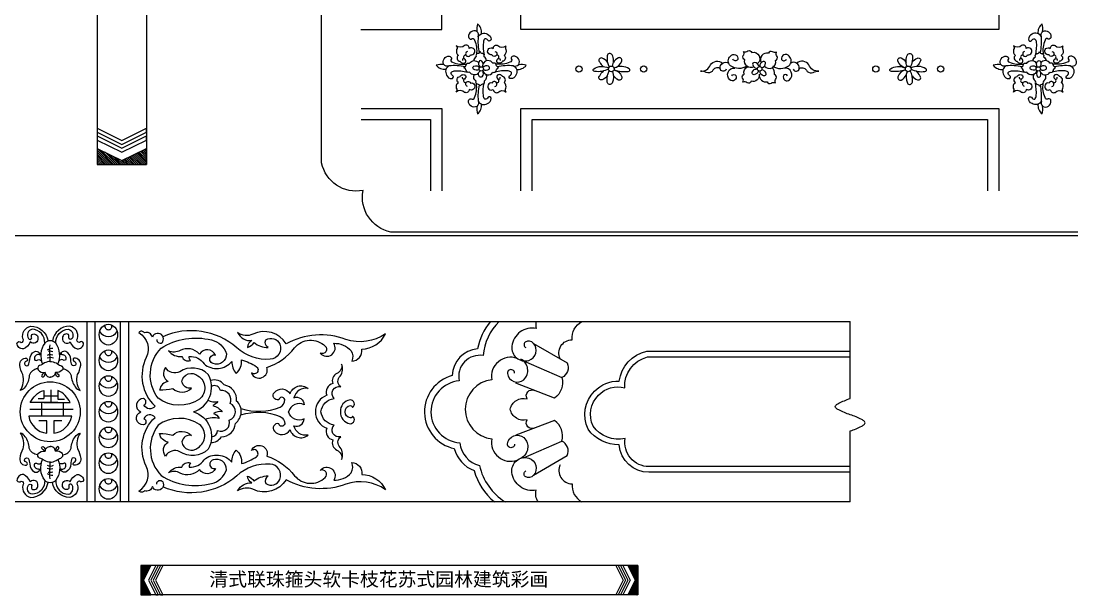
# Model space of a CAD drawing. Extents: x -66030 to 95157, y -13132 to 45879.
# Drawn here: x -38827 to -36497, y 5137 to 6410 of the extents above; entities that cross this region are included whole.
import ezdxf

# ---------------------------------------------------------------- set-up
doc = ezdxf.new("R2010")
doc.units = 0
doc.header["$LTSCALE"] = 100
doc.header["$MEASUREMENT"] = 0
for name, color, linetype in [('3', 11, 'CONTINUOUS'), ('4', 121, 'CONTINUOUS'), ('BH', 21, 'CONTINUOUS'), ('TEXT', 105, 'CONTINUOUS')]:
    doc.layers.add(name, color=color, linetype=linetype)
doc.styles.add('HZ', font='simhei.ttf')

# ---------------------------------------------------------------- blocks, each defined once
blk = doc.blocks.new('A$C7474708E')
at = {"layer": '3'}
for p, q in [((0, 1106.4), (0, 0)), ((0, 1106.4), (0, 1082.4)), ((0, 1106.4), (72.5, 1106.4)), ((72.5, 1106.4), (72.5, 0)), ((72.5, 1106.4), (72.5, 1082.4)), ((0, 1082.4), (36.3, 1100.6)), ((0, 1070), (36.3, 1088.1)), ((36.3, 1100.6), (72.5, 1082.4)), ((36.3, 1088.1), (72.5, 1070)), ((0, 1063.8), (36.3, 1081.9)), ((0, 1058.6), (36.3, 1076.8)), ((36.3, 1081.9), (72.5, 1063.8)), ((36.3, 1076.8), (72.5, 1058.6)), ((0, 1052.4), (36.3, 1070.6)), ((0, 1070), (0, 1063.8)), ((0, 1058.6), (0, 1052.4)), ((36.3, 1070.6), (72.5, 1052.4)), ((72.5, 1070), (72.5, 1063.8)), ((72.5, 1058.6), (72.5, 1052.4)), ((0, 54), (36.3, 35.9)), ((0, 47.8), (36.3, 29.6)), ((36.3, 35.9), (72.5, 54)), ((36.3, 29.6), (72.5, 47.8)), ((72.5, 47.8), (72.5, 54)), ((0, 42.7), (36.3, 24.5)), ((0, 36.4), (36.3, 18.3)), ((36.3, 24.5), (72.5, 42.7)), ((36.3, 18.3), (72.5, 36.4)), ((72.5, 36.4), (72.5, 42.7)), ((0, 24), (36.3, 5.9)), ((36.3, 5.9), (72.5, 24)), ((72.5, 0), (72.5, 24)), ((0, 0), (72.5, 0))]:
    blk.add_line(p, q, dxfattribs=at)
at = {"layer": 'BH'}
for p, q in [((15.8, 1090.3), (0, 1106.2)), ((13.9, 1089.4), (0, 1103.3)), ((17.7, 1091.3), (2.6, 1106.4)), ((19.6, 1092.2), (5.4, 1106.4)), ((21.5, 1093.2), (8.2, 1106.4)), ((23.4, 1094.1), (11.1, 1106.4)), ((25.3, 1095.1), (13.9, 1106.4)), ((27.1, 1096), (16.7, 1106.4)), ((29, 1096.9), (19.5, 1106.4)), ((30.9, 1097.9), (22.4, 1106.4)), ((32.8, 1098.8), (25.2, 1106.4)), ((34.7, 1099.8), (28, 1106.4)), ((37.2, 1100.1), (30.9, 1106.4)), ((42.9, 1097.2), (33.7, 1106.4)), ((48.5, 1094.4), (36.5, 1106.4)), ((54.2, 1091.6), (39.3, 1106.4)), ((59.8, 1088.8), (42.2, 1106.4)), ((65.5, 1085.9), (45, 1106.4)), ((71.2, 1083.1), (47.8, 1106.4)), ((72.5, 1084.6), (50.7, 1106.4)), ((72.5, 1087.4), (53.5, 1106.4)), ((72.5, 1090.2), (56.3, 1106.4)), ((72.5, 1093.1), (59.1, 1106.4)), ((72.5, 1095.9), (62, 1106.4)), ((72.5, 1098.7), (64.8, 1106.4)), ((72.5, 1101.5), (67.6, 1106.4)), ((72.5, 1104.4), (70.5, 1106.4)), ((12.1, 1088.5), (0, 1100.5)), ((10.2, 1087.5), (0, 1097.7)), ((8.3, 1086.6), (0, 1094.9)), ((6.4, 1085.6), (0, 1092)), ((4.5, 1084.7), (0, 1089.2)), ((2.6, 1083.7), (0, 1086.4)), ((0.7, 1082.8), (0, 1083.5)), ((21.3, 0), (0, 21.3)), ((18.4, 0), (0, 18.4)), ((15.6, 0), (0, 15.6)), ((24.1, 0), (0.2, 23.9)), ((26.9, 0), (5.8, 21.1)), ((29.7, 0), (11.5, 18.3)), ((72.2, 0), (56.3, 15.9)), ((72.5, 2.5), (58.2, 16.8)), ((72.5, 5.3), (60.1, 17.8)), ((72.5, 8.2), (61.9, 18.7)), ((72.5, 11), (63.8, 19.7)), ((72.5, 13.8), (65.7, 20.6)), ((72.5, 16.6), (67.6, 21.6)), ((72.5, 19.5), (69.5, 22.5)), ((72.5, 22.3), (71.4, 23.4)), ((12.8, 0), (0, 12.8)), ((9.9, 0), (0, 9.9)), ((7.1, 0), (0, 7.1)), ((4.3, 0), (0, 4.3)), ((1.5, 0), (0, 1.5)), ((32.6, 0), (17.2, 15.4)), ((35.4, 0), (22.8, 12.6)), ((38.2, 0), (28.5, 9.8)), ((41.1, 0), (34.1, 6.9)), ((43.9, 0), (37.4, 6.5)), ((46.7, 0), (39.3, 7.4)), ((49.5, 0), (41.2, 8.3)), ((52.4, 0), (43.1, 9.3)), ((55.2, 0), (45, 10.2)), ((58, 0), (46.9, 11.2)), ((60.9, 0), (48.7, 12.1)), ((63.7, 0), (50.6, 13.1)), ((66.5, 0), (52.5, 14)), ((69.3, 0), (54.4, 14.9))]:
    blk.add_line(p, q, dxfattribs=at)
blk = doc.blocks.new('A$C29B12B84')
at = {"layer": '3'}
for p, q in [((27.6, 0), (27.6, 400)), ((46.8, 0), (46.8, 400)), ((80.4, 0), (80.4, 400)), ((98.4, 0), (98.4, 400)), ((116.4, 0), (116.4, 400)), ((170.4, 0), (170.4, 400)), ((188.4, 0), (188.4, 400)), ((351.5, 0), (351.5, 400)), ((369.5, 0), (369.5, 400)), ((425.9, 0), (425.9, 400)), ((443.9, 0), (443.9, 400)), ((255.8, 235.2), (287, 235.2)), ((271.4, 248.3), (271.4, 220.4)), ((243.3, 229.1), (255.8, 229.1)), ((250.9, 220.4), (250.9, 190.4)), ((287, 228.2), (301.6, 228.2)), ((299.2, 190.4), (299.2, 220.4)), ((224.6, 205.5), (320.8, 205.5))]:
    blk.add_line(p, q, dxfattribs=at)
for points in [[(1245.7, 400, 0.127739), (1217.5, 339.5, 0.387137), (1161.3, 280.3, 0.789792), (1165.8, 118.6, 0.245918), (1209.7, 69.6, 0.148367), (1254.5, 0)], [(1265.1, 400, 0.181422), (1230, 324.5, 0.538841), (1176.8, 268.5, 0.925725), (1178.2, 131.4, 0.325288), (1221.6, 81, 0.200989), (1278.7, 0, 0.154997)], [(1347, 400, 0.137116), (1347.4, 384.7, 0.440767), (1293.6, 345.5, 0.5439), (1330.8, 313.9, 0.541806), (1341.4, 351.7, 0.393209), (1323, 354.6, 0.548222), (1324.5, 342.2, 0.548222)], [(1400.4, 317.4, -0.550493), (1426.9, 359.8, -0.296586), (1448.4, 400, -0.263074)], [(2043.5, 0), (2043.5, 157.5, 0.033865), (2069, 168, 0.043189), (2074.9, 172.2, 0.176583), (2076.7, 175.5, 0.176583), (2074.9, 178.8, 0.043189), (2069, 182.9, 0.033865), (2043.5, 193.5, -0.033865), (2017.9, 204, -0.043189), (2012, 208.2, -0.176583), (2010.2, 211.5, -0.176583), (2012, 214.8, -0.043189), (2017.9, 218.9, -0.033865), (2043.5, 229.5), (2043.5, 400)], [(124, 377.8, 0.262063), (143.4, 366.9, 0.262063), (162.8, 377.8)], [(136.2, 392.5, 0.536696), (143.4, 381.9, 0.536696), (150.5, 392.5, 0.536696)], [(257.6, 352, 0.429117), (229.6, 383, 0.529225), (221.7, 362.8, 0.79362), (228.9, 363.7, -0.200255), (229.3, 371.2, -0.622188), (242.6, 363.6, -0.744071), (225.7, 355.1, -0.220575), (210.3, 339.3, -0.440291), (196.2, 352.3, -0.556038), (205.3, 353.6, 0.630405), (209.4, 362.4, -0.440329), (226.6, 389.8, -0.370499), (265.1, 356.8)], [(282.3, 352, -0.429117), (310.2, 383, -0.529225), (318.2, 362.8, -0.79362), (310.9, 363.7, 0.200255), (310.6, 371.2, 0.622188), (297.3, 363.6, 0.744071), (314.1, 355.1, 0.220575), (329.6, 339.3, 0.440291), (343.7, 352.3, 0.556038), (334.6, 353.6, -0.630405), (330.4, 362.4, 0.440329), (313.3, 389.8, 0.370499), (274.8, 356.8)], [(379.5, 377.8, 0.262063), (398.9, 366.9, 0.262063), (418.3, 377.8)], [(391.8, 392.5, 0.536696), (398.9, 381.9, 0.536696), (406.1, 392.5, 0.536696)], [(506.5, 360.3, 0.819876), (519.4, 355.4, 1.062591), (496.4, 365.8, 0.453533), (478.8, 375.2, 0.506424), (466.5, 375.7, -0.389257), (482.7, 320.4, 0.327183), (502.2, 212.6, -0.576979), (477.6, 214.9, 0.699953), (476.7, 229.3, 0.846325), (470.9, 200)], [(587.5, 200, 0.482992), (619.8, 282.9, 0.360976), (557.4, 288.5, -0.398549), (525.7, 298.1, 0.47577), (531.3, 267.5, 0.327807), (512.5, 248.3, 0.062823), (541.5, 251.8, 0.416762), (582.8, 252.4, -0.425455), (561.9, 266.6, -0.607362), (597.4, 279.6, -0.51848), (601, 228, -0.312274), (509.2, 229.9, -0.370812), (515.8, 341.2, -0.207391), (627.4, 359.2, -0.266853), (660.6, 328.6, -0.536912), (631.2, 306.7, -1.064674), (636.6, 325.6, 0.597046), (600.7, 328.1, 0.341432), (558, 336, -0.261143), (532.1, 335.4, 0.265696), (562, 322.8, 0.42024), (580.7, 313.5, -0.236806), (578.1, 322.6, -0.283937), (610.9, 306.2, 0.41605), (672.6, 311.7, 0.208244), (682.4, 285.2, 0.246434), (693.9, 314.9, -0.08586), (727.1, 299.8, -1.025042), (716.2, 286, 0.976495), (750.1, 298.5, 0.153003), (811.6, 341.7, -0.437242), (879.3, 345.8, -0.876849), (868.6, 330, 0.967348), (898.3, 351.9, -0.223877), (937.1, 335.1, -0.233075), (938.5, 312.4, 0.439628), (960.9, 338.9, 0.279959), (1013.2, 372.9, -0.240315), (925.5, 360.6, 0.218599), (792.9, 350.7, 0.389297), (719.3, 371.9, -0.261638), (685.2, 375.6, 0.316304), (717.2, 357.9, 0.301804), (707.3, 342.7, 0.168095), (721.8, 353.7, 0.177259), (752.9, 342.2, -0.407433), (747.9, 359.3, -0.47974), (778.7, 349.9, -0.529026), (757.6, 316.3, -0.205425), (683.3, 342.1, 0.291348), (519.8, 366.5, 0.291348)], [(286.7, 305.6, 0.268142), (282.3, 352, 0.237864), (269.9, 357.3, 0.237864), (257.6, 352, 0.268142), (253.1, 305.6, 0.268142)], [(136.2, 335.5, 0.536696), (143.4, 324.9, 0.536696), (150.5, 335.5, 0.536696)], [(242.2, 295.5, 0.292665), (223.5, 280.6, -0.154745), (214.5, 255.3, -0.165068), (203.5, 247.2, 0.221171), (209.1, 282.5, -0.090501), (202.5, 303.3, -0.497177), (217.4, 318.6, -0.661436), (217, 312.1, 1.215339), (221.2, 302.9, 0.119685), (224.4, 315.8, -0.284991), (235.6, 333.7, -0.287792), (245.4, 331, -0.73394), (242.3, 327, 0.528652), (236.1, 314.8, 0.359141), (242.2, 315.3, -0.277921), (250.3, 313.2)], [(297.7, 295.5, -0.292665), (316.4, 280.6, 0.154745), (325.4, 255.3, 0.165068), (336.4, 247.2, -0.221171), (330.7, 282.5, 0.090501), (337.4, 303.3, 0.497177), (322.5, 318.6, 0.661436), (322.9, 312.1, -1.215339), (318.7, 302.9, -0.119685), (315.5, 315.8, 0.284991), (304.3, 333.7, 0.287792), (294.5, 331, 0.73394), (297.6, 327, -0.528652), (303.7, 314.8, -0.359141), (297.7, 315.3, 0.277921), (289.6, 313.2)], [(391.8, 335.5, 0.536696), (398.9, 324.9, 0.536696), (406.1, 335.5, 0.536696)], [(2043.5, 65.8), (1597.3, 65.8, -0.392585), (1531.3, 126.7, -0.250704), (1462.4, 161.6, -0.32144), (1476.6, 245.7, -0.221981), (1531.3, 267.7, -0.313446), (1592.3, 334.2), (2043.5, 334.2)], [(124, 320.8, 0.262063), (143.4, 309.9, 0.262063), (162.8, 320.8)], [(270.5, 311.8, 0.107601), (257.1, 308.2, -0.084172), (246.3, 302.6, 0.454155), (243, 292.7, 0.247527), (258.5, 287.4, 0.421808), (270.3, 276.9)], [(269.4, 311.8, -0.107601), (282.8, 308.2, 0.084172), (293.6, 302.6, -0.454155), (296.9, 292.7, -0.247527), (281.4, 287.4, -0.421808), (269.6, 276.9)], [(379.5, 320.8, 0.262063), (398.9, 309.9, 0.262063), (418.3, 320.8)], [(1305.2, 318.3, 0.579255), (1248.9, 271, 0.897655), (1248.9, 140, 0.579255), (1305.2, 92.7)], [(1299.5, 285.7, 1.018481), (1283.5, 284.9, 0.602743), (1319.8, 271.2, 0.51052), (1313.5, 316.9)], [(1416.1, 308.3, -0.406027), (1404, 275.9, -0.31722), (1388.1, 230.2), (1302.5, 263.1)], [(2043.5, 78.5), (1597.3, 78.5, -0.467762), (1544.7, 141.1, -0.300521), (1473.5, 168.1, -0.318035), (1485.7, 236.8, -0.284288), (1543.5, 252.8, -0.363447), (1593.8, 321.5), (2043.5, 321.5)], [(124, 263.8, 0.262063), (143.4, 252.9, 0.262063), (162.8, 263.8)], [(136.2, 278.5, 0.536696), (143.4, 267.9, 0.536696), (150.5, 278.5, 0.536696)], [(379.5, 263.8, 0.262063), (398.9, 252.9, 0.262063), (418.3, 263.8)], [(391.8, 278.5, 0.536696), (398.9, 267.9, 0.536696), (406.1, 278.5, 0.536696)], [(625.8, 131.8, 0.253123), (649.3, 144.3, 0.392353), (680.3, 174.3, 0.467401), (683.1, 223.8, 0.389987), (655.5, 259.5, 0.338839), (625.5, 269.2)], [(627.5, 144.6, 0.362677), (641.1, 158.6, 0.637959), (666.8, 181.6, 0.699215), (668.7, 218.2, 0.588345), (647.1, 247.1, 0.524445), (627.5, 256.1)], [(692.6, 207.1, 0.177123), (779.9, 210.4, 0.29863), (789.8, 227, 0.819128), (776.6, 226.4, -0.737538), (766.8, 243, -0.516646), (801.6, 240.1, -0.533933), (842, 251.5, 0.409536), (810.2, 231.1, -0.5193), (832.9, 215.5, 0.494078), (798.5, 200.1)], [(287, 220.4), (225.8, 220.4, -0.209925), (255.8, 247.5), (255.8, 229.1)], [(255.8, 220.4), (255.8, 220.4), (287, 220.4), (313.9, 220.4, 0.177143), (287, 247.5), (287, 228.2)], [(1344, 163.9, -0.746894), (1327.1, 182.1, -0.419077), (1289.5, 205.5, -0.419077), (1327.1, 228.9, -0.746894), (1344, 247.1)], [(136.2, 221.5, 0.536696), (143.4, 210.9, 0.536696), (150.5, 221.5, 0.536696)], [(391.8, 221.5, 0.536696), (398.9, 210.9, 0.536696), (406.1, 221.5, 0.536696)], [(619.3, 225.7, 0.194313), (641.8, 222.8, -0.072734), (630.3, 213.6, -0.16719), (651.3, 200.1, 0.199275), (631.8, 196, -0.237963), (644.4, 185.4, 0.131856), (613.1, 182.9, 0.131856)], [(124, 206.8, 0.262063), (143.4, 195.9, 0.262063), (162.8, 206.8)], [(295.4, 179.6), (277.7, 179.6), (277.7, 152.5, 0.33313), (317.6, 190.4), (273.1, 190.4), (222.3, 190.4, 0.33313), (262.2, 152.5), (262.2, 179.6), (244.4, 179.6)], [(379.5, 206.8, 0.262063), (398.9, 195.9, 0.262063), (418.3, 206.8)], [(506.5, 39.7, -0.819876), (519.4, 44.6, -1.062591), (496.4, 34.2, -0.453533), (478.8, 24.8, -0.506424), (466.5, 24.3, 0.389257), (482.7, 79.5, -0.327183), (502.2, 187.4, 0.576979), (477.6, 185.1, -0.699953), (476.7, 170.7, -0.846325), (470.9, 200)], [(587.5, 200, -0.482992), (619.8, 117.1, -0.360976), (557.4, 111.5, 0.398549), (525.7, 101.9, -0.47577), (531.3, 132.5, -0.327807), (512.5, 151.7, -0.062823), (541.5, 148.2, -0.416762), (582.8, 147.6, 0.425455), (561.9, 133.4, 0.607362), (597.4, 120.4, 0.51848), (601, 172, 0.312274), (509.2, 170.1, 0.370812), (515.8, 58.8, 0.207391), (627.4, 40.8, 0.266853), (660.6, 71.4, 0.536912), (631.2, 93.3, 1.064674), (636.6, 74.4, -0.597046), (600.7, 71.9, -0.341432), (558, 64, 0.261143), (532.1, 64.6, -0.265696), (562, 77.2, -0.42024), (580.7, 86.5, 0.236806), (578.1, 77.4, 0.283937), (610.9, 93.8, -0.41605), (672.6, 88.3, -0.208244), (682.4, 114.8, -0.246434), (693.9, 85.1, 0.08586), (727.1, 100.2, 1.025042), (716.2, 114, -0.976495), (750.1, 101.5, -0.153003), (811.6, 58.3, 0.437242), (879.3, 54.2, 0.876849), (868.6, 70, -0.967348), (898.3, 48.1, 0.223877), (937.1, 64.9, 0.233075), (938.5, 87.6, -0.439628), (960.9, 61.1, -0.279959), (1013.2, 27.1, 0.240315), (925.5, 39.4, -0.218599), (792.9, 49.3, -0.389297), (719.3, 28.1, 0.261638), (685.2, 24.4, -0.316304), (717.2, 42.1, -0.301804), (707.3, 57.3, -0.168095), (721.8, 46.3, -0.177259), (752.9, 57.8, 0.407433), (747.9, 40.7, 0.47974), (778.7, 50.1, 0.529026), (757.6, 83.7, 0.205425), (683.3, 57.9, -0.291348), (519.8, 33.5, -0.291348)], [(692.6, 192.9, -0.177123), (779.9, 189.6, -0.29863), (789.8, 173, -0.819128), (776.6, 173.6, 0.737538), (766.8, 157, 0.516646), (801.6, 159.9, 0.533933), (842, 148.5, -0.409536), (810.2, 168.9, 0.5193), (832.9, 184.5, -0.494078), (798.5, 199.9)], [(136.2, 164.5, 0.536696), (143.4, 153.9, 0.536696), (150.5, 164.5, 0.536696)], [(391.8, 164.5, 0.536696), (398.9, 153.9, 0.536696), (406.1, 164.5, 0.536696)], [(1416.1, 102.7, 0.406027), (1404, 135.1, 0.31722), (1388.1, 180.8), (1302.5, 147.9)], [(124, 149.8, 0.262063), (143.4, 138.9, 0.262063), (162.8, 149.8)], [(242.2, 104.5, -0.292665), (223.5, 119.4, 0.154745), (214.5, 144.7, 0.165068), (203.5, 152.8, -0.221171), (209.1, 117.5, 0.090501), (202.5, 96.7, 0.497177), (217.4, 81.4, 0.661436), (217, 87.9, -1.215339), (221.2, 97.1, -0.119685), (224.4, 84.2, 0.284991), (235.6, 66.3, 0.287792), (245.4, 69, 0.73394), (242.3, 73, -0.528652), (236.1, 85.2, -0.359141), (242.2, 84.7, 0.277921), (250.3, 86.8)], [(297.7, 104.5, 0.292665), (316.4, 119.4, -0.154745), (325.4, 144.7, -0.165068), (336.4, 152.8, 0.221171), (330.7, 117.5, -0.090501), (337.4, 96.7, -0.497177), (322.5, 81.4, -0.661436), (322.9, 87.9, 1.215339), (318.7, 97.1, 0.119685), (315.5, 84.2, -0.284991), (304.3, 66.3, -0.287792), (294.5, 69, -0.73394), (297.6, 73, 0.528652), (303.7, 85.2, 0.359141), (297.7, 84.7, -0.277921), (289.6, 86.8)], [(379.5, 149.8, 0.262063), (398.9, 138.9, 0.262063), (418.3, 149.8)], [(1299.5, 128.1, -1.018481), (1283.5, 128.9, -0.602743), (1319.8, 142.6, -0.51052), (1313.5, 96.9)], [(270.5, 88.2, -0.107601), (257.1, 91.8, 0.084172), (246.3, 97.4, -0.454155), (243, 107.3, -0.247527), (258.5, 112.6, -0.421808), (270.3, 123.1)], [(269.4, 88.2, 0.107601), (282.8, 91.8, -0.084172), (293.6, 97.4, 0.454155), (296.9, 107.3, 0.247527), (281.4, 112.6, 0.421808), (269.6, 123.1)], [(136.2, 107.5, 0.536696), (143.4, 96.9, 0.536696), (150.5, 107.5, 0.536696)], [(286.7, 94.4, -0.268142), (282.3, 48, -0.237864), (269.9, 42.7, -0.237864), (257.6, 48, -0.268142), (253.1, 94.4, -0.268142)], [(391.8, 107.5, 0.536696), (398.9, 96.9, 0.536696), (406.1, 107.5, 0.536696)], [(1352.6, 0, -0.250567), (1347.4, 26.3, -0.440767), (1293.6, 65.5, -0.5439), (1330.8, 97.2, -0.541806), (1341.4, 59.3, -0.393209), (1323, 56.4, -0.548222), (1324.5, 68.8, -0.548222)], [(124, 92.8, 0.262063), (143.4, 81.9, 0.262063), (162.8, 92.8)], [(379.5, 92.8, 0.262063), (398.9, 81.9, 0.262063), (418.3, 92.8)], [(1400.4, 82.6, 0.550493), (1426.9, 40.2, 0.296586), (1448.4, 0, 0.263074)], [(136.2, 50.5, 0.536696), (143.4, 39.9, 0.536696), (150.5, 50.5, 0.536696)], [(257.6, 48, -0.429117), (229.6, 17, -0.529225), (221.7, 37.2, -0.79362), (228.9, 36.3, 0.200255), (229.3, 28.8, 0.622188), (242.6, 36.4, 0.744071), (225.7, 44.9, 0.220575), (210.3, 60.7, 0.440291), (196.2, 47.7, 0.556038), (205.3, 46.4, -0.630405), (209.4, 37.6, 0.440329), (226.6, 10.2, 0.370499), (265.1, 43.2)], [(282.3, 48, 0.429117), (310.2, 17, 0.529225), (318.2, 37.2, 0.79362), (310.9, 36.3, -0.200255), (310.6, 28.8, -0.622188), (297.3, 36.4, -0.744071), (314.1, 44.9, -0.220575), (329.6, 60.7, -0.440291), (343.7, 47.7, -0.556038), (334.6, 46.4, 0.630405), (330.4, 37.6, -0.440329), (313.3, 10.2, -0.370499), (274.8, 43.2)], [(391.8, 50.5, 0.536696), (398.9, 39.9, 0.536696), (406.1, 50.5, 0.536696)], [(124, 35.8, 0.262063), (143.4, 24.9, 0.262063), (162.8, 35.8)], [(379.5, 35.8, 0.262063), (398.9, 24.9, 0.262063), (418.3, 35.8)]]:
    blk.add_lwpolyline(points, format="xyb", dxfattribs=at)
for points in [[(1341.4, 351.7), (1416.1, 308.3)], [(245.5, 327), (248.9, 327.1)], [(246.2, 330.3), (248.9, 329.8)], [(293.6, 330.3), (291, 329.8)], [(294.3, 327), (291, 327.1)], [(1318.9, 312.8), (1404, 275.9)], [(1318.9, 98.2), (1404, 135.1)], [(1341.4, 59.3), (1416.1, 102.7)], [(245.5, 73), (248.9, 72.9)], [(246.2, 69.7), (248.9, 70.2)], [(294.3, 73), (291, 72.9)], [(293.6, 69.7), (291, 70.2)]]:
    blk.add_lwpolyline(points, dxfattribs=at)
for points in [[(870.2, 200, -0.351662), (899.1, 229.4, -0.774031), (914.1, 255.3, -0.484483), (912.9, 279, 0.257724), (915.8, 305.9, -0.35136), (905.4, 285, 0.408034), (896.6, 262.4, 0.477975), (883.2, 236.5, 0.324811), (857.8, 200, 0.324811), (883.2, 163.5, 0.477975), (896.6, 137.6, 0.408034), (905.4, 115, -0.35136), (915.8, 94.1, 0.257724), (912.9, 121, -0.484483), (914.1, 144.7, -0.774031), (899.1, 170.6, -0.351662)], [(251, 281.4, 0.607047), (253.9, 277.3, 0.321718), (258.5, 287.4, 0.091551)], [(288.9, 281.4, -0.607047), (286, 277.3, -0.321718), (281.4, 287.4, -0.091551)], [(923.5, 200, -0.389635), (935.3, 213.8, -0.281742), (940.2, 209.7, 0.751904), (934.6, 226.4, 0.378482), (913.2, 200, 0.378482), (934.6, 173.6, 0.751904), (940.2, 190.3, -0.281742), (935.3, 186.2, -0.389635)], [(251, 118.6, -0.607047), (253.9, 122.7, -0.321718), (258.5, 112.6, -0.091551)], [(288.9, 118.6, 0.607047), (286, 122.7, 0.321718), (281.4, 112.6, 0.091551)]]:
    blk.add_lwpolyline(points, format="xyb", close=True, dxfattribs=at)
blk.add_circle((269.9, 200), 66.5, dxfattribs=at)
for centre, radius, start, end in [((274.8, 321), 19.5, 86.6293, 127.7497), ((270, 311.4), 15.1, 69.2819, 116.5861), ((268.9, 314.2), 19.9, 70.9898, 100.2338), ((561.3, 334.6), 292.8, 177.2674, 184.1591), ((270.2, 303.9), 16.5, 63.6983, 116.3017), ((270.2, 96.1), 16.5, 243.6983, 296.3017), ((270, 88.6), 15.1, 243.4139, 290.7181), ((561.3, 65.4), 292.8, 175.8409, 182.7326), ((274.8, 78.9), 19.5, 232.2503, 273.3707), ((268.9, 85.8), 19.9, 259.7662, 289.0102)]:
    blk.add_arc(centre, radius, start, end, dxfattribs=at)
for centre in [(143.4, 371), (398.9, 371), (143.4, 314), (398.9, 314), (143.4, 257), (398.9, 257), (143.4, 200), (398.9, 200), (143.4, 143), (398.9, 143), (143.4, 86), (398.9, 86), (143.4, 29), (398.9, 29)]:
    blk.add_ellipse(centre, major_axis=(0, 23), ratio=0.884477, dxfattribs=at)
at = {"layer": '4'}
blk.add_lwpolyline([(2043.5, 0), (0, 0), (0, 400), (2043.5, 400)], dxfattribs=at)
blk = doc.blocks.new('A$C4CCE1407')
at = {"layer": '3'}
for p, q in [((0, 65.3), (0, 0)), ((1101.2, 65.3), (0, 65.3)), ((21.6, 65.3), (5.3, 32.6)), ((32.8, 65.3), (16.5, 32.6)), ((38.4, 65.3), (22.1, 32.6)), ((43, 65.3), (26.7, 32.6)), ((48.6, 65.3), (32.3, 32.6)), ((1058.2, 65.3), (1052.6, 65.3)), ((1052.6, 65.3), (1068.9, 32.6)), ((1058.2, 65.3), (1074.5, 32.6)), ((1068.4, 65.3), (1062.8, 65.3)), ((1062.8, 65.3), (1079.1, 32.6)), ((1068.4, 65.3), (1084.7, 32.6)), ((1101.2, 65.3), (1079.6, 65.3)), ((1079.6, 65.3), (1095.9, 32.6)), ((1101.2, 65.3), (1101.2, 0)), ((5.3, 32.6), (21.6, 0)), ((16.5, 32.6), (32.8, 0)), ((22.1, 32.6), (38.4, 0)), ((26.7, 32.6), (43, 0)), ((32.3, 32.6), (48.6, 0)), ((1068.9, 32.6), (1052.6, 0)), ((1074.5, 32.6), (1058.2, 0)), ((1079.1, 32.6), (1062.8, 0)), ((1084.7, 32.6), (1068.4, 0)), ((1095.9, 32.6), (1079.6, 0)), ((0, 0), (21.6, 0)), ((1101.2, 0), (0, 0)), ((32.8, 0), (38.4, 0)), ((43, 0), (48.6, 0)), ((1058.2, 0), (1052.6, 0)), ((1068.4, 0), (1062.8, 0)), ((1101.2, 0), (1079.6, 0))]:
    blk.add_line(p, q, dxfattribs=at)
at = {"layer": 'BH'}
for p, q in [((0, 63.9), (1.3, 65.3)), ((0, 58.8), (6.4, 65.3)), ((0, 61.4), (3.9, 65.3)), ((0, 56.3), (9, 65.3)), ((0, 53.8), (11.5, 65.3)), ((0, 51.2), (14, 65.3)), ((0, 48.7), (16.6, 65.3)), ((0, 46.1), (19.1, 65.3)), ((0, 43.6), (21.5, 65.1)), ((0, 41), (19, 60)), ((0, 38.5), (16.4, 54.9)), ((0, 35.9), (13.9, 49.8)), ((1080, 64.6), (1080.6, 65.3)), ((1080.8, 62.9), (1083.2, 65.3)), ((1081.7, 61.2), (1085.7, 65.3)), ((1082.5, 59.5), (1088.3, 65.3)), ((1083.3, 57.8), (1090.8, 65.3)), ((1084.2, 56.1), (1093.4, 65.3)), ((1085, 54.4), (1095.9, 65.3)), ((1085.9, 52.7), (1098.4, 65.3)), ((1086.7, 51), (1101, 65.3)), ((1087.6, 49.3), (1101.2, 62.9)), ((1088.4, 47.6), (1101.2, 60.4)), ((1089.3, 45.9), (1101.2, 57.8)), ((1090.1, 44.2), (1101.2, 55.3)), ((1091, 42.5), (1101.2, 52.8)), ((1091.8, 40.8), (1101.2, 50.2)), ((1092.7, 39.1), (1101.2, 47.7)), ((0, 33.4), (11.3, 44.7)), ((0, 30.8), (8.8, 39.6)), ((0, 28.3), (6.2, 34.5)), ((0, 25.7), (5.8, 31.6)), ((0, 23.2), (6.7, 29.9)), ((0, 20.7), (7.5, 28.2)), ((0, 18.1), (8.4, 26.5)), ((0, 15.6), (9.2, 24.8)), ((1082.8, 6.3), (1101.2, 24.8)), ((1085.3, 11.4), (1101.2, 27.3)), ((1087.9, 16.5), (1101.2, 29.8)), ((1090.4, 21.6), (1101.2, 32.4)), ((1093, 26.7), (1101.2, 34.9)), ((1093.5, 37.4), (1101.2, 45.1)), ((1094.4, 35.7), (1101.2, 42.6)), ((1095.2, 34), (1101.2, 40)), ((1095.5, 31.8), (1101.2, 37.5)), ((0, 13), (10.1, 23.1)), ((0, 10.5), (10.9, 21.4)), ((0, 7.9), (11.8, 19.7)), ((0, 5.4), (12.6, 18)), ((0, 2.8), (13.5, 16.3)), ((0, 0.3), (14.3, 14.6)), ((2.3, 0), (15.2, 12.9)), ((4.8, 0), (16, 11.2)), ((7.3, 0), (16.8, 9.5)), ((9.9, 0), (17.7, 7.8)), ((12.4, 0), (18.5, 6.1)), ((15, 0), (19.4, 4.4)), ((17.5, 0), (20.2, 2.7)), ((20.1, 0), (21.1, 1)), ((1080.2, 1.2), (1101.2, 22.2)), ((1081.6, 0), (1101.2, 19.7)), ((1084.1, 0), (1101.2, 17.1)), ((1086.7, 0), (1101.2, 14.6)), ((1089.2, 0), (1101.2, 12)), ((1091.7, 0), (1101.2, 9.5)), ((1094.3, 0), (1101.2, 6.9)), ((1096.8, 0), (1101.2, 4.4)), ((1099.4, 0), (1101.2, 1.8))]:
    blk.add_line(p, q, dxfattribs=at)

msp = doc.modelspace()

# ---------------------------------------------------------------- linework, layer by layer
at = {"layer": '3', "color": 2}
msp.add_line((-61048.5, 5934.5), (9054, 5934.5), dxfattribs=at)
at = {"layer": '4'}
msp.add_lwpolyline([(-38160.2, 7747.3, -0.410539), (-38068.2, 7808.7, -0.410539), (-38006.8, 7900.8), (-36370.6, 7900.8, -0.410539), (-36309.2, 7808.7, -0.410539), (-36217.2, 7747.3), (-36217.2, 6095.6, -0.410539), (-36309.2, 6034.3, -0.410539), (-36370.6, 5942.2), (-38006.8, 5942.2, -0.410539), (-38068.2, 6034.3, -0.410539), (-38160.2, 6095.6)], format="xyb", close=True, dxfattribs=at)
for points in [[(-37813, 6375.1, 0.311733), (-37816.1, 6387.2, 0.590459), (-37834.3, 6374.9, 0.487915), (-37828.4, 6370.1, -0.693909), (-37821.2, 6367.5, -0.148721), (-37817.1, 6336.4)], [(-36564.4, 6375.1, -0.311733), (-36561.3, 6387.2, -0.590459), (-36543.2, 6374.9, -0.487915), (-36549.1, 6370.1, 0.693909), (-36556.2, 6367.5, 0.148721), (-36560.3, 6336.4)], [(-37813, 6375.1, -0.443233), (-37792.4, 6380.8, -0.304811), (-37784.6, 6369.5, -0.686141), (-37791.2, 6366.7, 0.353685), (-37798.2, 6370.9, 0.146626), (-37801.6, 6363.7, 0.059944), (-37800, 6335.1, 0.087935)], [(-36564.4, 6375.1, 0.443233), (-36585, 6380.8, 0.304811), (-36592.9, 6369.5, 0.686141), (-36586.2, 6366.7, -0.353685), (-36579.2, 6370.9, -0.146626), (-36575.8, 6363.7, -0.059944), (-36577.5, 6335.1, -0.087935)], [(-37836.5, 6342.8, 1.636546), (-37830, 6335.2, 1.548823), (-37832.8, 6349.3, 0.546357), (-37843.2, 6356, -0.393377), (-37861.5, 6355.3, -0.373311), (-37860.9, 6346.9, 0.306577), (-37857, 6333.9, 0.690648), (-37853.1, 6320.9, 0.502489), (-37841.4, 6318.3, 0.393033), (-37843.2, 6326.4, 0.704198), (-37847.9, 6322.2)], [(-37794.6, 6321.8, 0.258778), (-37800, 6331, 0.45718), (-37803.1, 6337.8, -0.30571), (-37808.8, 6342.3, -0.30571), (-37814.6, 6337.8, 0.45718), (-37817.6, 6331, 0.247618), (-37823, 6322.2, 0.247618)], [(-37775.9, 6342.8, -1.636546), (-37782.4, 6335.2, -1.548823), (-37779.6, 6349.3, -0.546357), (-37769.2, 6356, 0.393377), (-37751, 6355.3, 0.373311), (-37751.5, 6346.9, -0.306577), (-37755.4, 6333.9, -0.690648), (-37759.3, 6320.9, -0.502489), (-37771, 6318.3, -0.393033), (-37769.2, 6326.4, -0.704198), (-37764.5, 6322.2)], [(-37515.3, 6309.5, 0.203229), (-37516, 6335.2, 0.731757), (-37527, 6333.1, 0.164865), (-37522.3, 6308.1, 0.164865)], [(-37201.9, 6308.3, -0.646387), (-37222.1, 6324.3, -0.45718), (-37225.6, 6333.3, 0.30571), (-37224.5, 6342.6, 0.30571), (-37215.2, 6343.8, -0.45718), (-37206.2, 6340.4, -0.827549), (-37194.3, 6315.3)], [(-37178.5, 6310.3, 0.804392), (-37153.8, 6322.6, 0.45718), (-37150.3, 6331.6, -0.30571), (-37151.4, 6340.9, -0.30571), (-37160.7, 6342.1, 0.45718), (-37169.7, 6338.7, 0.666811), (-37185.5, 6317.9, 0.620964)], [(-36862.1, 6309.5, -0.203229), (-36861.5, 6335.2, -0.731757), (-36850.5, 6333.1, -0.164865), (-36855.1, 6308.1, -0.164865)], [(-36601.5, 6342.8, 1.636546), (-36595, 6335.2, 1.548823), (-36597.8, 6349.3, 0.546357), (-36608.2, 6356, -0.393377), (-36626.5, 6355.3, -0.373311), (-36625.9, 6346.9, 0.306577), (-36622, 6333.9, 0.690648), (-36618.1, 6320.9, 0.502489), (-36606.4, 6318.3, 0.393033), (-36608.2, 6326.4, 0.704198), (-36612.9, 6322.2)], [(-36582.8, 6321.8, -0.258778), (-36577.4, 6331, -0.45718), (-36574.4, 6337.8, 0.30571), (-36568.6, 6342.3, 0.30571), (-36562.9, 6337.8, -0.45718), (-36559.8, 6331, -0.247618), (-36554.4, 6322.2, -0.247618)], [(-36540.9, 6342.8, -1.636546), (-36547.4, 6335.2, -1.548823), (-36544.6, 6349.3, -0.546357), (-36534.2, 6356, 0.393377), (-36516, 6355.3, 0.373311), (-36516.5, 6346.9, -0.306577), (-36520.4, 6333.9, -0.690648), (-36524.3, 6320.9, -0.502489), (-36536, 6318.3, -0.393033), (-36534.2, 6326.4, -0.704198), (-36529.5, 6322.2)], [(-37877.4, 6310.7, -0.311733), (-37889.5, 6313.8, -0.590459), (-37877.2, 6332, -0.487915), (-37872.4, 6326.1, 0.693909), (-37869.8, 6318.9, 0.148721), (-37838.6, 6314.8)], [(-37811.7, 6295.6, -0.533974), (-37832, 6296.7, -0.45718), (-37839.6, 6300.1, 0.30571), (-37844.6, 6306.5, 0.30571), (-37839.6, 6312.9, -0.45718), (-37832, 6316.3, -0.526683), (-37811.9, 6317.7, -0.526683)], [(-37803.8, 6308.1, 0.300325), (-37804.7, 6321.1, 0.533403), (-37810.9, 6320.1, 0.352665), (-37808.9, 6307.9, 0.352665)], [(-37802.9, 6300.4, 0.683564), (-37780.4, 6296.7, 0.45718), (-37772.8, 6300.1, -0.30571), (-37767.8, 6306.5, -0.30571), (-37772.8, 6312.9, 0.45718), (-37780.4, 6316.3, 0.620964), (-37802.3, 6314.7, 0.620964)], [(-37735, 6310.7, 0.311733), (-37723, 6313.8, 0.590459), (-37735.2, 6332, 0.487915), (-37740.1, 6326.1, -0.693909), (-37742.6, 6318.9, -0.148721), (-37773.8, 6314.8)], [(-37526.5, 6319, 0.164136), (-37538.4, 6327.8, 0.903948), (-37543.2, 6318.9, 0.161782), (-37536.2, 6309.4, 0.161782)], [(-37512, 6306.2, 0.287238), (-37494.8, 6321.3, 0.599034), (-37502.3, 6328.6, 0.173595), (-37513.3, 6317.3, 0.173595)], [(-37276.7, 6305, 0.45279), (-37294.2, 6298.5, -0.271245), (-37307.5, 6295.6, 0.158832), (-37320.3, 6299, 0.359028), (-37298.1, 6313.1, -0.453133), (-37271.4, 6316.4, -0.453133)], [(-37263, 6303.2, -0.804092), (-37276.7, 6305, -0.636197), (-37257.6, 6316.4, -0.636197)], [(-37217.3, 6309.7, -0.294866), (-37253.6, 6310.9, -0.458135), (-37254, 6332.3, -0.810689), (-37237.4, 6324.6, -0.54116), (-37248.5, 6325.5)], [(-37190.2, 6309, 0.300325), (-37200.5, 6318.1, 0.533403), (-37204.4, 6312.7, 0.352665), (-37193.9, 6305.1, 0.352665)], [(-37184.1, 6306.4, 0.28385), (-37175.8, 6316.5, 0.533403), (-37181.1, 6320.4, 0.373139), (-37188.7, 6309.1, 0.3606)], [(-37160.6, 6309.7, 0.294866), (-37124.2, 6310.9, 0.458135), (-37123.8, 6332.3, 0.810689), (-37140.5, 6324.6, 0.54116), (-37129.3, 6325.5)], [(-37114.8, 6303.2, 0.804092), (-37101.1, 6305, 0.636197), (-37120.2, 6316.4, 0.636197)], [(-37101.1, 6305, -0.45279), (-37083.6, 6298.5, 0.271245), (-37070.3, 6295.6, -0.158832), (-37057.5, 6299, -0.359028), (-37079.7, 6313.1, 0.453133), (-37106.5, 6316.4, 0.453133)], [(-36865.4, 6306.2, -0.287238), (-36882.6, 6321.3, -0.599034), (-36875.1, 6328.6, -0.173595), (-36864.1, 6317.3, -0.173595)], [(-36851, 6319, -0.164136), (-36839.1, 6327.8, -0.903948), (-36834.2, 6318.9, -0.161782), (-36841.2, 6309.4, -0.161782)], [(-36642.4, 6310.7, -0.311733), (-36654.5, 6313.8, -0.590459), (-36642.2, 6332, -0.487915), (-36637.4, 6326.1, 0.693909), (-36634.8, 6318.9, 0.148721), (-36603.6, 6314.8)], [(-36574.5, 6300.4, -0.683564), (-36597, 6296.7, -0.45718), (-36604.6, 6300.1, 0.30571), (-36609.6, 6306.5, 0.30571), (-36604.6, 6312.9, -0.45718), (-36597, 6316.3, -0.620964), (-36575.1, 6314.7, -0.620964)], [(-36573.6, 6308.1, -0.300325), (-36572.7, 6321.1, -0.533403), (-36566.5, 6320.1, -0.352665), (-36568.5, 6307.9, -0.352665)], [(-36565.7, 6295.6, 0.533974), (-36545.4, 6296.7, 0.45718), (-36537.8, 6300.1, -0.30571), (-36532.8, 6306.5, -0.30571), (-36537.8, 6312.9, 0.45718), (-36545.4, 6316.3, 0.526683), (-36565.5, 6317.7, 0.526683)], [(-36500, 6310.7, 0.311733), (-36488, 6313.8, 0.590459), (-36500.2, 6332, 0.487915), (-36505.1, 6326.1, -0.693909), (-36507.6, 6318.9, -0.148721), (-36538.8, 6314.8)], [(-37877.4, 6310.7, 0.443233), (-37883, 6290.1, 0.304811), (-37871.8, 6282.3, 0.686141), (-37869, 6288.9, -0.353685), (-37873.2, 6295.9, -0.146626), (-37866, 6299.3, -0.089866), (-37836.6, 6296.7, -0.087935)], [(-37836.5, 6265.1, -1.636546), (-37830, 6272.6, -1.548823), (-37832.8, 6258.6, -0.546357), (-37843.2, 6251.8, 0.393377), (-37861.5, 6252.6, 0.373311), (-37860.9, 6260.9, -0.306577), (-37857, 6273.9, -0.690648), (-37853.1, 6286.9, -0.502489), (-37841.4, 6289.5, -0.393033), (-37843.2, 6281.4, -0.704198), (-37847.9, 6285.6)], [(-37811, 6302.3, -0.28385), (-37823.4, 6303.5, -0.533403), (-37822.4, 6309.7, -0.373139), (-37809.7, 6307.2, -0.3606)], [(-37796.1, 6291.8, -0.410819), (-37800, 6276.8, -0.45718), (-37803.1, 6270, 0.30571), (-37808.8, 6265.5, 0.30571), (-37814.6, 6270, -0.45718), (-37817.6, 6276.8, -0.378343), (-37822.1, 6290.7)], [(-37803.8, 6299.8, -0.300325), (-37804.7, 6286.7, -0.533403), (-37810.9, 6287.7, -0.352665), (-37808.9, 6299.9, -0.352665)], [(-37801.4, 6302.3, 0.28385), (-37789, 6303.5, 0.533403), (-37790, 6309.7, 0.373139), (-37802.7, 6307.2, 0.3606)], [(-37775.9, 6265.1, 1.636546), (-37782.4, 6272.6, 1.548823), (-37779.6, 6258.6, 0.546357), (-37769.2, 6251.8, -0.393377), (-37751, 6252.6, -0.373311), (-37751.5, 6260.9, 0.306577), (-37755.4, 6273.9, 0.690648), (-37759.3, 6286.9, 0.502489), (-37771, 6289.5, 0.393033), (-37769.2, 6281.4, 0.704198), (-37764.5, 6285.6)], [(-37735, 6310.7, -0.443233), (-37729.4, 6290.1, -0.304811), (-37740.6, 6282.3, -0.686141), (-37743.4, 6288.9, 0.353685), (-37739.2, 6295.9, 0.146626), (-37746.4, 6299.3, 0.089866), (-37775.8, 6296.7, 0.087935)], [(-37524, 6303.3, -0.146561), (-37554.7, 6298.2, -0.800705), (-37556.9, 6304.3, -0.258703), (-37523.7, 6306)], [(-37526.5, 6288.8, -0.164136), (-37538.4, 6279.9, -0.903948), (-37543.2, 6288.8, -0.179229), (-37535.1, 6299)], [(-37515.3, 6298.2, -0.203229), (-37516, 6272.6, -0.731757), (-37527, 6274.6, -0.164865), (-37522.3, 6299.7, -0.164865)], [(-37512, 6301.5, -0.287238), (-37494.8, 6286.4, -0.599034), (-37502.3, 6279.1, -0.173595), (-37513.3, 6290.4, -0.173595)], [(-37511.1, 6301.6, 0.092043), (-37480.4, 6298.2, 0.800705), (-37478.2, 6304.3, 0.247831), (-37510.2, 6306.6, 0.247831)], [(-37250.6, 6288.7, -0.642182), (-37241.6, 6289.1, -0.803522), (-37255.3, 6279.7, -0.710529), (-37243.8, 6305.8, -0.710529)], [(-37190.1, 6292, -0.533974), (-37207.7, 6276.4, -0.45718), (-37216.7, 6273, 0.30571), (-37226, 6274.2, 0.30571), (-37227.1, 6283.5, -0.45718), (-37223.6, 6292.5, -0.362121), (-37215.8, 6308.8, -0.362121)], [(-37191.3, 6299.4, -0.28385), (-37201.5, 6291.1, -0.533403), (-37205.3, 6296.4, -0.373139), (-37194, 6303.9, -0.3606)], [(-37189.7, 6291.1, 0.533974), (-37172.1, 6275.5, 0.45718), (-37163.1, 6272.1, -0.30571), (-37153.8, 6273.3, -0.30571), (-37152.7, 6282.7, 0.45718), (-37156.2, 6291.6, 0.302883), (-37161.4, 6306.4, 0.302883)], [(-37184.1, 6302.7, -0.300325), (-37175.1, 6292.4, -0.533403), (-37180.4, 6288.5, -0.352665), (-37188, 6299.1, -0.352665)], [(-37127.2, 6288.7, 0.642182), (-37136.2, 6289.1, 0.803522), (-37122.5, 6279.7, 0.710529), (-37134.1, 6305.8, 0.710529)], [(-36866.3, 6301.6, -0.092043), (-36897, 6298.2, -0.800705), (-36899.2, 6304.3, -0.247831), (-36867.3, 6306.6, -0.247831)], [(-36865.4, 6301.5, 0.287238), (-36882.6, 6286.4, 0.599034), (-36875.1, 6279.1, 0.173595), (-36864.1, 6290.4, 0.173595)], [(-36862.1, 6298.2, 0.203229), (-36861.5, 6272.6, 0.731757), (-36850.5, 6274.6, 0.164865), (-36855.1, 6299.7, 0.164865)], [(-36853.4, 6303.3, 0.146561), (-36822.8, 6298.2, 0.800705), (-36820.5, 6304.3, 0.258703), (-36853.8, 6306)], [(-36851, 6288.8, 0.164136), (-36839.1, 6279.9, 0.903948), (-36834.2, 6288.8, 0.179229), (-36842.3, 6299)], [(-36642.4, 6310.7, 0.443233), (-36648, 6290.1, 0.304811), (-36636.8, 6282.3, 0.686141), (-36634, 6288.9, -0.353685), (-36638.2, 6295.9, -0.146626), (-36631, 6299.3, -0.089866), (-36601.6, 6296.7, -0.087935)], [(-36601.5, 6265.1, -1.636546), (-36595, 6272.6, -1.548823), (-36597.8, 6258.6, -0.546357), (-36608.2, 6251.8, 0.393377), (-36626.5, 6252.6, 0.373311), (-36625.9, 6260.9, -0.306577), (-36622, 6273.9, -0.690648), (-36618.1, 6286.9, -0.502489), (-36606.4, 6289.5, -0.393033), (-36608.2, 6281.4, -0.704198), (-36612.9, 6285.6)], [(-36576, 6302.3, -0.28385), (-36588.4, 6303.5, -0.533403), (-36587.4, 6309.7, -0.373139), (-36574.7, 6307.2, -0.3606)], [(-36581.4, 6291.8, 0.410819), (-36577.4, 6276.8, 0.45718), (-36574.4, 6270, -0.30571), (-36568.6, 6265.5, -0.30571), (-36562.9, 6270, 0.45718), (-36559.8, 6276.8, 0.378343), (-36555.3, 6290.7)], [(-36573.6, 6299.8, 0.300325), (-36572.7, 6286.7, 0.533403), (-36566.5, 6287.7, 0.352665), (-36568.5, 6299.9, 0.352665)], [(-36566.4, 6302.3, 0.28385), (-36554, 6303.5, 0.533403), (-36555, 6309.7, 0.373139), (-36567.7, 6307.2, 0.3606)], [(-36540.9, 6265.1, 1.636546), (-36547.4, 6272.6, 1.548823), (-36544.6, 6258.6, 0.546357), (-36534.2, 6251.8, -0.393377), (-36516, 6252.6, -0.373311), (-36516.5, 6260.9, 0.306577), (-36520.4, 6273.9, 0.690648), (-36524.3, 6286.9, 0.502489), (-36536, 6289.5, 0.393033), (-36534.2, 6281.4, 0.704198), (-36529.5, 6285.6)], [(-36500, 6310.7, -0.443233), (-36494.4, 6290.1, -0.304811), (-36505.6, 6282.3, -0.686141), (-36508.4, 6288.9, 0.353685), (-36504.2, 6295.9, 0.146626), (-36511.4, 6299.3, 0.089866), (-36540.8, 6296.7, 0.087935)], [(-37813, 6232.7, -0.311733), (-37816.1, 6220.7, -0.590459), (-37834.3, 6232.9, -0.487915), (-37828.4, 6237.8, 0.693909), (-37821.2, 6240.3, 0.148721), (-37817.1, 6271.5)], [(-37813, 6232.7, 0.443233), (-37792.4, 6227.1, 0.304811), (-37784.6, 6238.3, 0.686141), (-37791.2, 6241.1, -0.353685), (-37798.2, 6236.9, -0.146626), (-37801.6, 6244.1, -0.059944), (-37800, 6272.7, -0.087935)], [(-36564.4, 6232.7, -0.443233), (-36585, 6227.1, -0.304811), (-36592.9, 6238.3, -0.686141), (-36586.2, 6241.1, 0.353685), (-36579.2, 6236.9, 0.146626), (-36575.8, 6244.1, 0.059944), (-36577.5, 6272.7, 0.087935)], [(-36564.4, 6232.7, 0.311733), (-36561.3, 6220.7, 0.590459), (-36543.2, 6232.9, 0.487915), (-36549.1, 6237.8, -0.693909), (-36556.2, 6240.3, -0.148721), (-36560.3, 6271.5)]]:
    msp.add_lwpolyline(points, format="xyb", dxfattribs=at)
for points in [[(-38072.5, 6191.4), (-37918.7, 6191.4), (-37918.7, 6033.9)], [(-37693.7, 6033.9), (-37693.7, 6191.4), (-36683.7, 6191.4), (-36683.7, 6033.9)]]:
    msp.add_lwpolyline(points, dxfattribs=at)
for centre, radius in [((-37806.2, 6303.9), 4.8), ((-37589.7, 6303.9), 6.92), ((-37517.8, 6303.9), 6.23), ((-37445.9, 6303.9), 6.92), ((-37188.9, 6304.1), 5.04), ((-36931.5, 6303.9), 6.92), ((-36859.6, 6303.9), 6.23), ((-36787.8, 6303.9), 6.92), ((-36571.2, 6303.9), 4.8)]:
    msp.add_circle(centre, radius, dxfattribs=at)
for centre, radius, start, end in [((-37777.6, 6392.8), 38.6, 163.3784, 188.3606), ((-37829.2, 6385.1), 23.8, 352.435, 52.1163), ((-36548.2, 6385.1), 23.8, 127.8837, 187.565), ((-36599.8, 6392.8), 38.6, 351.6394, 16.6216), ((-37705.1, 6364.8), 108.4, 174.5174, 193.4845), ((-36672.3, 6364.8), 108.4, 346.5155, 5.4826), ((-37841.3, 6330.1), 4.19, 65.4995, 242.9163), ((-37771.1, 6330.1), 4.19, 297.0837, 114.5005), ((-36606.3, 6330.1), 4.19, 65.4995, 242.9163), ((-36536.1, 6330.1), 4.19, 297.0837, 114.5005), ((-37895.1, 6275.3), 38.6, 81.6394, 106.6216), ((-37887.4, 6326.9), 23.8, 217.8837, 277.565), ((-37867.1, 6202.8), 108.4, 76.5155, 95.4826), ((-37745.3, 6202.8), 108.4, 84.5174, 103.4845), ((-37725.1, 6326.5), 23.8, 262.435, 322.1163), ((-37717.4, 6274.9), 38.6, 73.3784, 98.3606), ((-36660, 6274.9), 38.6, 81.6394, 106.6216), ((-36652.3, 6326.5), 23.8, 217.8837, 277.565), ((-36632.1, 6202.8), 108.4, 76.5155, 95.4826), ((-36510.3, 6202.8), 108.4, 84.5174, 103.4845), ((-37841.3, 6277.7), 4.19, 117.0837, 294.5005), ((-37705.1, 6243.1), 108.4, 166.5155, 185.4826), ((-37771.1, 6277.7), 4.19, 245.4995, 62.9163), ((-36606.3, 6277.7), 4.19, 117.0837, 294.5005), ((-36672.3, 6243.1), 108.4, 354.5174, 13.4845), ((-36536.1, 6277.7), 4.19, 245.4995, 62.9163), ((-37829.2, 6222.8), 23.8, 307.8837, 7.565), ((-36548.2, 6222.8), 23.8, 172.435, 232.1163), ((-37777.6, 6215), 38.6, 171.6394, 196.6216), ((-36599.8, 6215), 38.6, 343.3784, 8.3606)]:
    msp.add_arc(centre, radius, start, end, dxfattribs=at)
at = {"layer": 'TEXT'}
for points in [[(-38073.2, 6391.4), (-37893.7, 6391.4), (-37893.7, 7451.4), (-38073.2, 7451.4)], [(-38072.5, 6216.4), (-37893.7, 6216.4), (-37893.7, 6033.9)], [(-37718.7, 6033.9), (-37718.7, 6216.4), (-36658.7, 6216.4), (-36658.7, 6033.9)]]:
    msp.add_lwpolyline(points, dxfattribs=at)
msp.add_lwpolyline([(-37718.7, 7451.4), (-36658.7, 7451.4), (-36658.7, 6391.4), (-37718.7, 6391.4)], close=True, dxfattribs=at)

# ---------------------------------------------------------------- block references
at = {"layer": '3'}
for name, p in [('A$C29B12B84', (-39031.7, 5343.6)), ('A$C4CCE1407', (-38560.6, 5137.3))]:
    msp.add_blockref(name, p, dxfattribs=at)
at = {"layer": '4', "xscale": 1.5, "yscale": 1.5, "zscale": 1.5}
msp.add_blockref('A$C7474708E', (-38657.4, 6091.6), dxfattribs=at)

# ---------------------------------------------------------------- texts
at = {"layer": 'TEXT', "insert": (-38409, 5170.4), "char_height": 30.6, "attachment_point": 4, "style": 'HZ'}
msp.add_mtext('清式联珠箍头软卡枝花苏式园林建筑彩画', dxfattribs=at)

doc.saveas('drawing.dxf')
